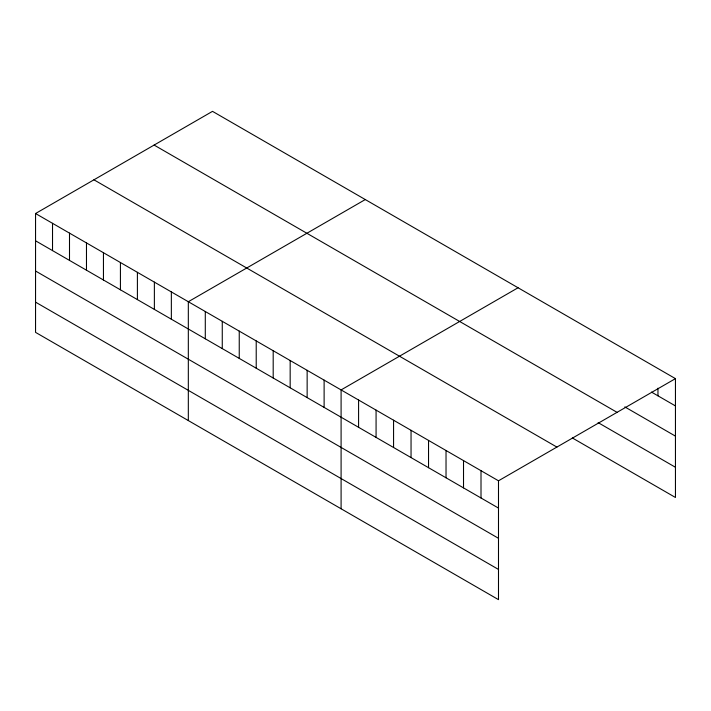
<?xml version="1.0" encoding="UTF-8"?>
<svg xmlns="http://www.w3.org/2000/svg" width="711" height="711" viewBox="0 0 711 711"><rect width="100%" height="100%" fill="white"/><g stroke="black" fill="none" stroke-linecap="round" stroke-linejoin="round"><path stroke-width="1.07" d="M35.55 213.522L498.491 480.796L498.491 599.649L35.55 332.366L35.55 213.522L212.509 111.351L675.45 378.634L675.45 497.478L572.355 437.958M365.276 199.56L188.326 301.722L188.326 420.565M518.052 287.759L341.093 389.921L341.093 508.774M498.491 480.796L675.45 378.634M651.516 392.099L675.45 405.919M624.827 406.905L675.45 436.136M154.109 145.071L617.059 412.344M598.129 422.627L675.45 467.269M93.941 179.803L556.891 447.086M35.55 240.798L498.491 508.081M35.55 271.015L498.491 538.298M35.55 302.148L498.491 569.431M657.959 388.179L657.959 395.823M481.009 470.7L481.009 497.984M463.519 460.604L463.519 487.888M446.028 450.507L446.028 477.792M428.537 440.411L428.537 467.687M411.047 430.315L411.047 457.591M393.565 420.21L393.565 447.495M376.075 410.114L376.075 437.398M358.584 400.017L358.584 427.302M324.118 380.118L324.118 407.403M307.143 370.324L307.143 397.6M290.168 360.521L290.168 387.806M273.193 350.719L273.193 378.003M256.218 340.925L256.218 368.2M239.243 331.122L239.243 358.406M222.267 321.319L222.267 348.603M205.292 311.525L205.292 338.8M171.351 291.919L171.351 319.203M154.376 282.116L154.376 309.401M137.401 272.322L137.401 299.598M120.426 262.519L120.426 289.804M103.451 252.716L103.451 280.001M86.475 242.922L86.475 270.198M69.5 233.119L69.5 260.404M52.525 223.316L52.525 250.601"/></g></svg>
